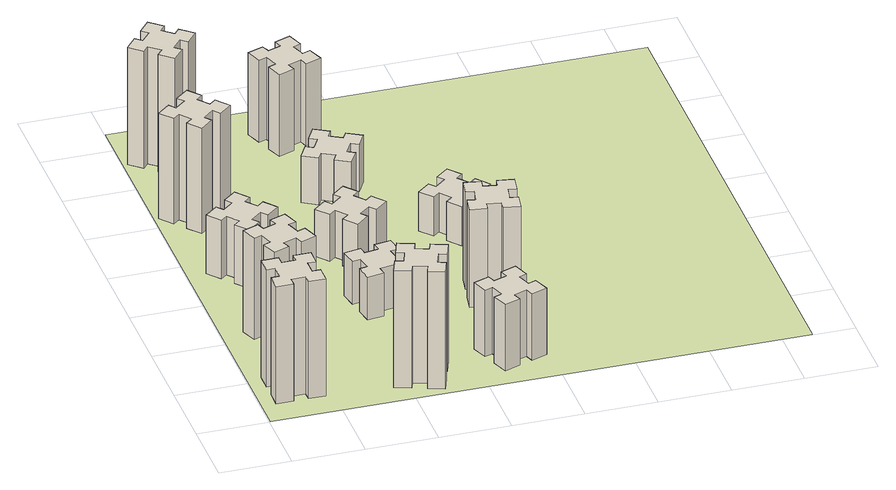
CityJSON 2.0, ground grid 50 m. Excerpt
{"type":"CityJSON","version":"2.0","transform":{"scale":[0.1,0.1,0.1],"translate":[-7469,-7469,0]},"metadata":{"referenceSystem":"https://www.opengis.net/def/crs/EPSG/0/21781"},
"CityObjects":{
"building1":{"type":"Building","attributes":{"class":"1000","function":"1000","usage":"1000","yearOfConstruction":2016,"roofType":"1000","measuredHeight":90,"storeysAboveGround":30,"storeysBelowGround":0},"geometry":[{"type":"Solid","lod":"1","boundaries":[[[[0,1,2,3,4,5,6,7,8,9,10,11,12,13,14,15,16,17,18,19]],[[17,16,20,21]],[[16,15,22,20]],[[15,14,23,22]],[[14,13,24,23]],[[13,12,25,24]],[[12,11,26,25]],[[11,10,27,26]],[[10,9,28,27]],[[9,8,29,28]],[[8,7,30,29]],[[7,6,31,30]],[[6,5,32,31]],[[5,4,33,32]],[[4,3,34,33]],[[3,2,35,34]],[[2,1,36,35]],[[1,0,37,36]],[[0,19,38,37]],[[19,18,39,38]],[[18,17,21,39]],[[24,25,26,27,28,29,30,31,32,33,34,35,36,37,38,39,21,20,22,23]]]]}]},
"building2":{"type":"Building","attributes":{"class":"1000","function":"1000","usage":"1000","yearOfConstruction":2016,"roofType":"1000","measuredHeight":78,"storeysAboveGround":30,"storeysBelowGround":0},"geometry":[{"type":"Solid","lod":"1","boundaries":[[[[40,41,42,43,44,45,46,47,48,49,50,51,52,53,54,55,56,57,58,59]],[[57,56,60,61]],[[56,55,62,60]],[[55,54,63,62]],[[54,53,64,63]],[[53,52,65,64]],[[52,51,66,65]],[[51,50,67,66]],[[50,49,68,67]],[[49,48,69,68]],[[48,47,70,69]],[[47,46,71,70]],[[46,45,72,71]],[[45,44,73,72]],[[44,43,74,73]],[[43,42,75,74]],[[42,41,76,75]],[[41,40,77,76]],[[40,59,78,77]],[[59,58,79,78]],[[58,57,61,79]],[[64,65,66,67,68,69,70,71,72,73,74,75,76,77,78,79,61,60,62,63]]]]}]},
"building3":{"type":"Building","attributes":{"class":"1000","function":"1000","usage":"1000","yearOfConstruction":2016,"roofType":"1000","measuredHeight":45,"storeysAboveGround":30,"storeysBelowGround":0},"geometry":[{"type":"Solid","lod":"1","boundaries":[[[[80,81,82,83,84,85,86,87,88,89,90,91,92,93,94,95,96,97,98,99]],[[97,96,100,101]],[[96,95,102,100]],[[95,94,103,102]],[[94,93,104,103]],[[93,92,105,104]],[[92,91,106,105]],[[91,90,107,106]],[[90,89,108,107]],[[89,88,109,108]],[[88,87,110,109]],[[87,86,111,110]],[[86,85,112,111]],[[85,84,113,112]],[[84,83,114,113]],[[83,82,115,114]],[[82,81,116,115]],[[81,80,117,116]],[[80,99,118,117]],[[99,98,119,118]],[[98,97,101,119]],[[104,105,106,107,108,109,110,111,112,113,114,115,116,117,118,119,101,100,102,103]]]]}]},
"building4":{"type":"Building","attributes":{"class":"1000","function":"1000","usage":"1000","yearOfConstruction":2016,"roofType":"1000","measuredHeight":81,"storeysAboveGround":30,"storeysBelowGround":0},"geometry":[{"type":"Solid","lod":"1","boundaries":[[[[120,121,122,123,124,125,126,127,128,129,130,131,132,133,134,135,136,137,138,139]],[[137,136,140,141]],[[136,135,142,140]],[[135,134,143,142]],[[134,133,144,143]],[[133,132,145,144]],[[132,131,146,145]],[[131,130,147,146]],[[130,129,148,147]],[[129,128,149,148]],[[128,127,150,149]],[[127,126,151,150]],[[126,125,152,151]],[[125,124,153,152]],[[124,123,154,153]],[[123,122,155,154]],[[122,121,156,155]],[[121,120,157,156]],[[120,139,158,157]],[[139,138,159,158]],[[138,137,141,159]],[[144,145,146,147,148,149,150,151,152,153,154,155,156,157,158,159,141,140,142,143]]]]}]},
"building5":{"type":"Building","attributes":{"class":"1000","function":"1000","usage":"1000","yearOfConstruction":2016,"roofType":"1000","measuredHeight":90,"storeysAboveGround":30,"storeysBelowGround":0},"geometry":[{"type":"Solid","lod":"1","boundaries":[[[[160,161,162,163,164,165,166,167,168,169,170,171,172,173,174,175,176,177,178,179]],[[177,176,180,181]],[[176,175,182,180]],[[175,174,183,182]],[[174,173,184,183]],[[173,172,185,184]],[[172,171,186,185]],[[171,170,187,186]],[[170,169,188,187]],[[169,168,189,188]],[[168,167,190,189]],[[167,166,191,190]],[[166,165,192,191]],[[165,164,193,192]],[[164,163,194,193]],[[163,162,195,194]],[[162,161,196,195]],[[161,160,197,196]],[[160,179,198,197]],[[179,178,199,198]],[[178,177,181,199]],[[184,185,186,187,188,189,190,191,192,193,194,195,196,197,198,199,181,180,182,183]]]]}]},
"building6":{"type":"Building","attributes":{"class":"1000","function":"1000","usage":"1000","yearOfConstruction":2016,"roofType":"1000","measuredHeight":90,"storeysAboveGround":30,"storeysBelowGround":0},"geometry":[{"type":"Solid","lod":"1","boundaries":[[[[200,201,202,203,204,205,206,207,208,209,210,211,212,213,214,215,216,217,218,219]],[[217,216,220,221]],[[216,215,222,220]],[[215,214,223,222]],[[214,213,224,223]],[[213,212,225,224]],[[212,211,226,225]],[[211,210,227,226]],[[210,209,228,227]],[[209,208,229,228]],[[208,207,230,229]],[[207,206,231,230]],[[206,205,232,231]],[[205,204,233,232]],[[204,203,234,233]],[[203,202,235,234]],[[202,201,236,235]],[[201,200,237,236]],[[200,219,238,237]],[[219,218,239,238]],[[218,217,221,239]],[[224,225,226,227,228,229,230,231,232,233,234,235,236,237,238,239,221,220,222,223]]]]}]},
"building7":{"type":"Building","attributes":{"class":"1000","function":"1000","usage":"1000","yearOfConstruction":2016,"roofType":"1000","measuredHeight":33,"storeysAboveGround":30,"storeysBelowGround":0},"geometry":[{"type":"Solid","lod":"1","boundaries":[[[[240,241,242,243,244,245,246,247,248,249,250,251,252,253,254,255,256,257,258,259]],[[257,256,260,261]],[[256,255,262,260]],[[255,254,263,262]],[[254,253,264,263]],[[253,252,265,264]],[[252,251,266,265]],[[251,250,267,266]],[[250,249,268,267]],[[249,248,269,268]],[[248,247,270,269]],[[247,246,271,270]],[[246,245,272,271]],[[245,244,273,272]],[[244,243,274,273]],[[243,242,275,274]],[[242,241,276,275]],[[241,240,277,276]],[[240,259,278,277]],[[259,258,279,278]],[[258,257,261,279]],[[264,265,266,267,268,269,270,271,272,273,274,275,276,277,278,279,261,260,262,263]]]]}]},
"building8":{"type":"Building","attributes":{"class":"1000","function":"1000","usage":"1000","yearOfConstruction":2016,"roofType":"1000","measuredHeight":36,"storeysAboveGround":30,"storeysBelowGround":0},"geometry":[{"type":"Solid","lod":"1","boundaries":[[[[280,281,282,283,284,285,286,287,288,289,290,291,292,293,294,295,296,297,298,299]],[[297,296,300,301]],[[296,295,302,300]],[[295,294,303,302]],[[294,293,304,303]],[[293,292,305,304]],[[292,291,306,305]],[[291,290,307,306]],[[290,289,308,307]],[[289,288,309,308]],[[288,287,310,309]],[[287,286,311,310]],[[286,285,312,311]],[[285,284,313,312]],[[284,283,314,313]],[[283,282,315,314]],[[282,281,316,315]],[[281,280,317,316]],[[280,299,318,317]],[[299,298,319,318]],[[298,297,301,319]],[[304,305,306,307,308,309,310,311,312,313,314,315,316,317,318,319,301,300,302,303]]]]}]},
"building9":{"type":"Building","attributes":{"class":"1000","function":"1000","usage":"1000","yearOfConstruction":2016,"roofType":"1000","measuredHeight":51,"storeysAboveGround":30,"storeysBelowGround":0},"geometry":[{"type":"Solid","lod":"1","boundaries":[[[[320,321,322,323,324,325,326,327,328,329,330,331,332,333,334,335,336,337,338,339]],[[337,336,340,341]],[[336,335,342,340]],[[335,334,343,342]],[[334,333,344,343]],[[333,332,345,344]],[[332,331,346,345]],[[331,330,347,346]],[[330,329,348,347]],[[329,328,349,348]],[[328,327,350,349]],[[327,326,351,350]],[[326,325,352,351]],[[325,324,353,352]],[[324,323,354,353]],[[323,322,355,354]],[[322,321,356,355]],[[321,320,357,356]],[[320,339,358,357]],[[339,338,359,358]],[[338,337,341,359]],[[344,345,346,347,348,349,350,351,352,353,354,355,356,357,358,359,341,340,342,343]]]]}]},
"building10":{"type":"Building","attributes":{"class":"1000","function":"1000","usage":"1000","yearOfConstruction":2016,"roofType":"1000","measuredHeight":36,"storeysAboveGround":30,"storeysBelowGround":0},"geometry":[{"type":"Solid","lod":"1","boundaries":[[[[360,361,362,363,364,365,366,367,368,369,370,371,372,373,374,375,376,377,378,379]],[[377,376,380,381]],[[376,375,382,380]],[[375,374,383,382]],[[374,373,384,383]],[[373,372,385,384]],[[372,371,386,385]],[[371,370,387,386]],[[370,369,388,387]],[[369,368,389,388]],[[368,367,390,389]],[[367,366,391,390]],[[366,365,392,391]],[[365,364,393,392]],[[364,363,394,393]],[[363,362,395,394]],[[362,361,396,395]],[[361,360,397,396]],[[360,379,398,397]],[[379,378,399,398]],[[378,377,381,399]],[[384,385,386,387,388,389,390,391,392,393,394,395,396,397,398,399,381,380,382,383]]]]}]},
"building11":{"type":"Building","attributes":{"class":"1000","function":"1000","usage":"1000","yearOfConstruction":2016,"roofType":"1000","measuredHeight":63,"storeysAboveGround":30,"storeysBelowGround":0},"geometry":[{"type":"Solid","lod":"1","boundaries":[[[[400,401,402,403,404,405,406,407,408,409,410,411,412,413,414,415,416,417,418,419]],[[417,416,420,421]],[[416,415,422,420]],[[415,414,423,422]],[[414,413,424,423]],[[413,412,425,424]],[[412,411,426,425]],[[411,410,427,426]],[[410,409,428,427]],[[409,408,429,428]],[[408,407,430,429]],[[407,406,431,430]],[[406,405,432,431]],[[405,404,433,432]],[[404,403,434,433]],[[403,402,435,434]],[[402,401,436,435]],[[401,400,437,436]],[[400,419,438,437]],[[419,418,439,438]],[[418,417,421,439]],[[424,425,426,427,428,429,430,431,432,433,434,435,436,437,438,439,421,420,422,423]]]]}]},
"building12":{"type":"Building","attributes":{"class":"1000","function":"1000","usage":"1000","yearOfConstruction":2016,"roofType":"1000","measuredHeight":75,"storeysAboveGround":30,"storeysBelowGround":0},"geometry":[{"type":"Solid","lod":"1","boundaries":[[[[440,441,442,443,444,445,446,447,448,449,450,451,452,453,454,455,456,457,458,459]],[[457,456,460,461]],[[456,455,462,460]],[[455,454,463,462]],[[454,453,464,463]],[[453,452,465,464]],[[452,451,466,465]],[[451,450,467,466]],[[450,449,468,467]],[[449,448,469,468]],[[448,447,470,469]],[[447,446,471,470]],[[446,445,472,471]],[[445,444,473,472]],[[444,443,474,473]],[[443,442,475,474]],[[442,441,476,475]],[[441,440,477,476]],[[440,459,478,477]],[[459,458,479,478]],[[458,457,461,479]],[[464,465,466,467,468,469,470,471,472,473,474,475,476,477,478,479,461,460,462,463]]]]}]},
"building13":{"type":"Building","attributes":{"class":"1000","function":"1000","usage":"1000","yearOfConstruction":2016,"roofType":"1000","measuredHeight":30,"storeysAboveGround":30,"storeysBelowGround":0},"geometry":[{"type":"Solid","lod":"1","boundaries":[[[[480,481,482,483,484,485,486,487,488,489,490,491,492,493,494,495,496,497,498,499]],[[497,496,500,501]],[[496,495,502,500]],[[495,494,503,502]],[[494,493,504,503]],[[493,492,505,504]],[[492,491,506,505]],[[491,490,507,506]],[[490,489,508,507]],[[489,488,509,508]],[[488,487,510,509]],[[487,486,511,510]],[[486,485,512,511]],[[485,484,513,512]],[[484,483,514,513]],[[483,482,515,514]],[[482,481,516,515]],[[481,480,517,516]],[[480,499,518,517]],[[499,498,519,518]],[[498,497,501,519]],[[504,505,506,507,508,509,510,511,512,513,514,515,516,517,518,519,501,500,502,503]]]]}]},
"landuse1":{"type":"LandUse","attributes":{"name":"plot1","function":"1010"},"geometry":[{"type":"MultiSurface","lod":"1","boundaries":[[[520,521,522,523]]]}]}
},
"vertices":[
[165,425,0],[165,325,0],[105,325,0],[105,205,0],[225,205,0],[225,265,0],[325,265,0],[325,205,0],[445,205,0],[445,325,0],[385,325,0],[385,425,0],[445,425,0],[445,545,0],[325,545,0],[325,485,0],[225,485,0],[225,545,0],[105,545,0],[105,425,0],[225,485,900],[225,545,900],[325,485,900],[325,545,900],[445,545,900],[445,425,900],[385,425,900],[385,325,900],[445,325,900],[445,205,900],[325,205,900],[325,265,900],[225,265,900],[225,205,900],[105,205,900],[105,325,900],[165,325,900],[165,425,900],[105,425,900],[105,545,900],
[255,1025,0],[289,931,0],[233,910,0],[274,797,0],[387,839,0],[366,895,0],[460,929,0],[480,873,0],[593,914,0],[552,1027,0],[496,1006,0],[462,1100,0],[518,1120,0],[477,1233,0],[364,1192,0],[385,1136,0],[291,1102,0],[270,1158,0],[157,1117,0],[199,1004,0],[291,1102,780],[270,1158,780],[385,1136,780],[364,1192,780],[477,1233,780],[518,1120,780],[462,1100,780],[496,1006,780],[552,1027,780],[593,914,780],[480,873,780],[460,929,780],[366,895,780],[387,839,780],[274,797,780],[233,910,780],[289,931,780],[255,1025,780],[199,1004,780],[157,1117,780],
[492,1888,0],[427,1964,0],[473,2003,0],[396,2095,0],[304,2018,0],[343,1972,0],[266,1907,0],[228,1953,0],[136,1876,0],[213,1784,0],[259,1823,0],[323,1746,0],[277,1708,0],[354,1616,0],[446,1693,0],[408,1739,0],[484,1803,0],[523,1757,0],[615,1834,0],[538,1926,0],[484,1803,450],[523,1757,450],[408,1739,450],[446,1693,450],[354,1616,450],[277,1708,450],[323,1746,450],[259,1823,450],[213,1784,450],[136,1876,450],[228,1953,450],[266,1907,450],[343,1972,450],[304,2018,450],[396,2095,450],[473,2003,450],[427,1964,450],[492,1888,450],[538,1926,450],[615,1834,450],
[243,2712,0],[166,2647,0],[128,2693,0],[36,2616,0],[113,2524,0],[159,2563,0],[223,2486,0],[177,2448,0],[254,2356,0],[346,2433,0],[308,2479,0],[384,2543,0],[423,2497,0],[515,2574,0],[438,2666,0],[392,2628,0],[327,2704,0],[373,2743,0],[296,2835,0],[204,2758,0],[327,2704,810],[373,2743,810],[392,2628,810],[438,2666,810],[515,2574,810],[423,2497,810],[384,2543,810],[308,2479,810],[346,2433,810],[254,2356,810],[177,2448,810],[223,2486,810],[159,2563,810],[113,2524,810],[36,2616,810],[128,2693,810],[166,2647,810],[243,2712,810],[204,2758,810],[296,2835,810],
[1029,360,0],[995,266,0],[939,287,0],[897,174,0],[1010,133,0],[1031,189,0],[1125,155,0],[1104,99,0],[1217,57,0],[1258,170,0],[1202,191,0],[1236,285,0],[1292,264,0],[1333,377,0],[1220,418,0],[1200,362,0],[1106,396,0],[1127,452,0],[1014,493,0],[973,380,0],[1106,396,900],[1127,452,900],[1200,362,900],[1220,418,900],[1333,377,900],[1292,264,900],[1236,285,900],[1202,191,900],[1258,170,900],[1217,57,900],[1104,99,900],[1125,155,900],[1031,189,900],[1010,133,900],[897,174,900],[939,287,900],[995,266,900],[1029,360,900],[973,380,900],[1014,493,900],
[384,3387,0],[308,3452,0],[346,3498,0],[254,3575,0],[177,3483,0],[223,3444,0],[159,3368,0],[113,3406,0],[36,3314,0],[128,3237,0],[166,3283,0],[243,3219,0],[204,3173,0],[296,3096,0],[373,3188,0],[327,3226,0],[392,3303,0],[438,3264,0],[515,3356,0],[423,3433,0],[392,3303,900],[438,3264,900],[327,3226,900],[373,3188,900],[296,3096,900],[204,3173,900],[243,3219,900],[166,3283,900],[128,3237,900],[36,3314,900],[113,3406,900],[159,3368,900],[223,3444,900],[177,3483,900],[254,3575,900],[346,3498,900],[308,3452,900],[384,3387,900],[423,3433,900],[515,3356,900],
[998,1245,0],[1016,1147,0],[957,1137,0],[977,1018,0],[1096,1039,0],[1085,1098,0],[1184,1116,0],[1194,1057,0],[1312,1077,0],[1291,1196,0],[1232,1185,0],[1215,1284,0],[1274,1294,0],[1253,1412,0],[1135,1391,0],[1145,1332,0],[1047,1315,0],[1037,1374,0],[918,1353,0],[939,1235,0],[1047,1315,330],[1037,1374,330],[1145,1332,330],[1135,1391,330],[1253,1412,330],[1274,1294,330],[1215,1284,330],[1232,1185,330],[1291,1196,330],[1312,1077,330],[1194,1057,330],[1184,1116,330],[1085,1098,330],[1096,1039,330],[977,1018,330],[957,1137,330],[1016,1147,330],[998,1245,330],[939,1235,330],[918,1353,330],
[1083,1972,0],[1006,1907,0],[968,1953,0],[876,1876,0],[953,1784,0],[999,1823,0],[1063,1746,0],[1017,1708,0],[1094,1616,0],[1186,1693,0],[1148,1739,0],[1224,1803,0],[1263,1757,0],[1355,1834,0],[1278,1926,0],[1232,1888,0],[1167,1964,0],[1213,2003,0],[1136,2095,0],[1044,2018,0],[1167,1964,360],[1213,2003,360],[1232,1888,360],[1278,1926,360],[1355,1834,360],[1263,1757,360],[1224,1803,360],[1148,1739,360],[1186,1693,360],[1094,1616,360],[1017,1708,360],[1063,1746,360],[999,1823,360],[953,1784,360],[876,1876,360],[968,1953,360],[1006,1907,360],[1083,1972,360],[1044,2018,360],[1136,2095,360],
[1765,496,0],[1671,462,0],[1650,518,0],[1537,477,0],[1579,364,0],[1635,385,0],[1669,291,0],[1613,270,0],[1654,157,0],[1767,199,0],[1746,255,0],[1840,289,0],[1860,233,0],[1973,274,0],[1932,387,0],[1876,366,0],[1842,460,0],[1898,480,0],[1857,593,0],[1744,552,0],[1842,460,510],[1898,480,510],[1876,366,510],[1932,387,510],[1973,274,510],[1860,233,510],[1840,289,510],[1746,255,510],[1767,199,510],[1654,157,510],[1613,270,510],[1669,291,510],[1635,385,510],[1579,364,510],[1537,477,510],[1650,518,510],[1671,462,510],[1765,496,510],[1744,552,510],[1857,593,510],
[1314,2666,0],[1227,2716,0],[1257,2768,0],[1153,2828,0],[1093,2724,0],[1145,2694,0],[1095,2607,0],[1043,2637,0],[983,2533,0],[1087,2473,0],[1117,2525,0],[1204,2475,0],[1174,2423,0],[1278,2363,0],[1338,2467,0],[1286,2497,0],[1336,2584,0],[1388,2554,0],[1448,2658,0],[1344,2718,0],[1336,2584,360],[1388,2554,360],[1286,2497,360],[1338,2467,360],[1278,2363,360],[1174,2423,360],[1204,2475,360],[1117,2525,360],[1087,2473,360],[983,2533,360],[1043,2637,360],[1095,2607,360],[1145,2694,360],[1093,2724,360],[1153,2828,360],[1257,2768,360],[1227,2716,360],[1314,2666,360],[1344,2718,360],[1448,2658,360],
[1125,3456,0],[1031,3422,0],[1010,3478,0],[897,3437,0],[939,3324,0],[995,3345,0],[1029,3251,0],[973,3230,0],[1014,3117,0],[1127,3159,0],[1106,3215,0],[1200,3249,0],[1220,3193,0],[1333,3234,0],[1292,3347,0],[1236,3326,0],[1202,3420,0],[1258,3440,0],[1217,3553,0],[1104,3512,0],[1202,3420,630],[1258,3440,630],[1236,3326,630],[1292,3347,630],[1333,3234,630],[1220,3193,630],[1200,3249,630],[1106,3215,630],[1127,3159,630],[1014,3117,630],[973,3230,630],[1029,3251,630],[995,3345,630],[939,3324,630],[897,3437,630],[1010,3478,630],[1031,3422,630],[1125,3456,630],[1104,3512,630],[1217,3553,630],
[1955,1047,0],[1972,1145,0],[2031,1135,0],[2052,1253,0],[1934,1274,0],[1924,1215,0],[1825,1232,0],[1836,1291,0],[1717,1312,0],[1697,1194,0],[1756,1184,0],[1738,1085,0],[1679,1096,0],[1658,977,0],[1777,957,0],[1787,1016,0],[1885,998,0],[1875,939,0],[1993,918,0],[2014,1037,0],[1885,998,750],[1875,939,750],[1787,1016,750],[1777,957,750],[1658,977,750],[1679,1096,750],[1738,1085,750],[1756,1184,750],[1697,1194,750],[1717,1312,750],[1836,1291,750],[1825,1232,750],[1924,1215,750],[1934,1274,750],[2052,1253,750],[2031,1135,750],[1972,1145,750],[1955,1047,750],[2014,1037,750],[1993,918,750],
[1972,1988,0],[1907,2064,0],[1953,2103,0],[1876,2195,0],[1784,2118,0],[1823,2072,0],[1746,2007,0],[1708,2053,0],[1616,1976,0],[1693,1884,0],[1739,1923,0],[1803,1846,0],[1757,1808,0],[1834,1716,0],[1926,1793,0],[1888,1839,0],[1964,1903,0],[2003,1857,0],[2095,1934,0],[2018,2026,0],[1964,1903,300],[2003,1857,300],[1888,1839,300],[1926,1793,300],[1834,1716,300],[1757,1808,300],[1803,1846,300],[1739,1923,300],[1693,1884,300],[1616,1976,300],[1708,2053,300],[1746,2007,300],[1823,2072,300],[1784,2118,300],[1876,2195,300],[1953,2103,300],[1907,2064,300],[1972,1988,300],[2018,2026,300],[2095,1934,300],
[5,3705,0],[3705,3705,0],[3705,5,0],[5,5,0]
]}
